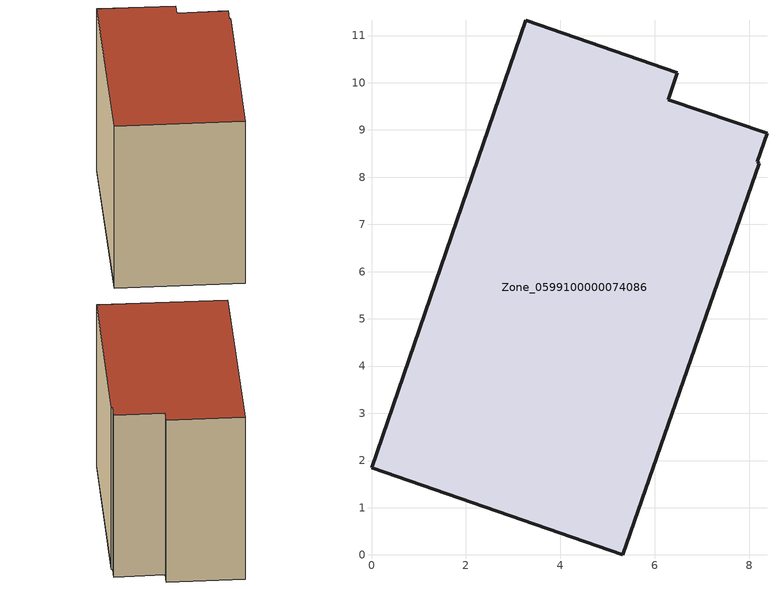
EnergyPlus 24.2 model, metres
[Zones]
Zone_0599100000074086
 floor ground (C_G): 0,1.85 3.27,11.33 6.48,10.21 6.29,9.64 8.38,8.93 8.16,8.33 8.21,8.29 5.32,0 z0
 wall outside (C_F): 3.27,11.33 0,1.85 5.32,0 8.21,8.29 8.16,8.33 8.38,8.93 6.29,9.64 6.48,10.21 3.27,11.33 z0:8.02
 roof outside (C_R): 5.32,0 8.21,8.29 8.16,8.33 8.38,8.93 6.29,9.64 6.48,10.21 3.27,11.33 0,1.85 z8.02
[BUILDING]
Pand.0599100000074086: North Axis=0; Terrain=City; Loads Convergence Tolerance Value=0.04; Temperature Convergence Tolerance Value=0.4; Solar Distribution=FullExterior; Maximum Number of Warmup Days=25; Minimum Number of Warmup Days=1
[Site:Location]
Rotterdam.The.Hague.AP_ZH_NLD Design_Conditions: Latitude=51.96; Longitude=4.45; Time Zone=1; Elevation=-4.5
[SITE:GROUNDTEMPERATURE:BUILDINGSURFACE]
18, 18, 18, 18, 18, 18, 18, 18, 18, 18, 18, 18
[MATERIAL] Thermal Absorptance=0.9; Solar Absorptance=0.7; Visible Absorptance=0.7
Name | Roughness | Thickness | Conductivity | Density | Specific Heat
G.TC.1992-2005 | MediumSmooth | 0.15 | 0.06 | 540 | 1210
F.TC.1992-2005 | Rough | 0.3 | 0.12 | 1920 | 840
R.TC.1992-2005 | MediumRough | 0.2 | 0.08 | 1500 | 1000
[CONSTRUCTION]
C_G: G.TC.1992-2005
C_F: F.TC.1992-2005
C_R: R.TC.1992-2005
[ZONE]
Zone_0599100000074086: Type=1; Multiplier=1; Ceiling Height=Autocalculate; Volume=Autocalculate; Floor Area=autocalculate; Part of Total Floor Area=Yes
[ZONEINFILTRATION:DESIGNFLOWRATE]
Infil_Zone_0599100000074086: Zone or ZoneList or Space or SpaceList=Zone_0599100000074086; Schedule=AlwaysOn; Design Flow Rate Calculation Method=Flow/Area; Flow Rate per Floor Area=0.0015; Constant Term Coefficient=1; Temperature Term Coefficient=0; Velocity Term Coefficient=0; Velocity Squared Term Coefficient=0
[HVACTEMPLATE:ZONE:IDEALLOADSAIRSYSTEM]
Zone_0599100000074086: Maximum Heating Supply Air Temperature=50; Minimum Cooling Supply Air Temperature=13; Maximum Heating Supply Air Humidity Ratio=0.0156; Minimum Cooling Supply Air Humidity Ratio=0.0077; Heating Limit=NoLimit; Cooling Limit=NoLimit; Dehumidification Control Type=ConstantSensibleHeatRatio; Cooling Sensible Heat Ratio=0.7; Dehumidification Setpoint=60; Humidification Control Type=None; Humidification Setpoint=30; Outdoor Air Method=None; Outdoor Air Flow Rate per Person=0.00944; Outdoor Air Flow Rate per Zone Floor Area=0; Outdoor Air Flow Rate per Zone=0; Demand Controlled Ventilation Type=None; Outdoor Air Economizer Type=NoEconomizer; Heat Recovery Type=None; Sensible Heat Recovery Effectiveness=0.7; Latent Heat Recovery Effectiveness=0.65
[ZONECONTROL:THERMOSTAT]
ThermostatControl_Zone_0599100000074086: Zone or ZoneList=Zone_0599100000074086; Control Type Schedule=DualSetpointControlType; Control 1=Thermostat_Zone_0599100000074086; Temperature Difference Between Cutout And Setpoint=0
[THERMOSTATSETPOINT:DUALSETPOINT]
Thermostat_Zone_0599100000074086: Heating Setpoint Temperature Schedule=HeatingSetpoint_Zone_0599100000074086; Cooling Setpoint Temperature Schedule=CoolingSetpoint_Zone_0599100000074086
[SCHEDULE:COMPACT]
HeatingSetpoint_Zone_0599100000074086: Through: 12/31, For: AllDays, Until: 24:00, 21
CoolingSetpoint_Zone_0599100000074086: Through: 12/31, For: AllDays, Until: 24:00, 24
DualSetpointControlType: Through: 12/31, For: AllDays, Until: 24:00, 4
AlwaysOn: Through: 12/31, For: AllDays, Until: 24:00, 1
